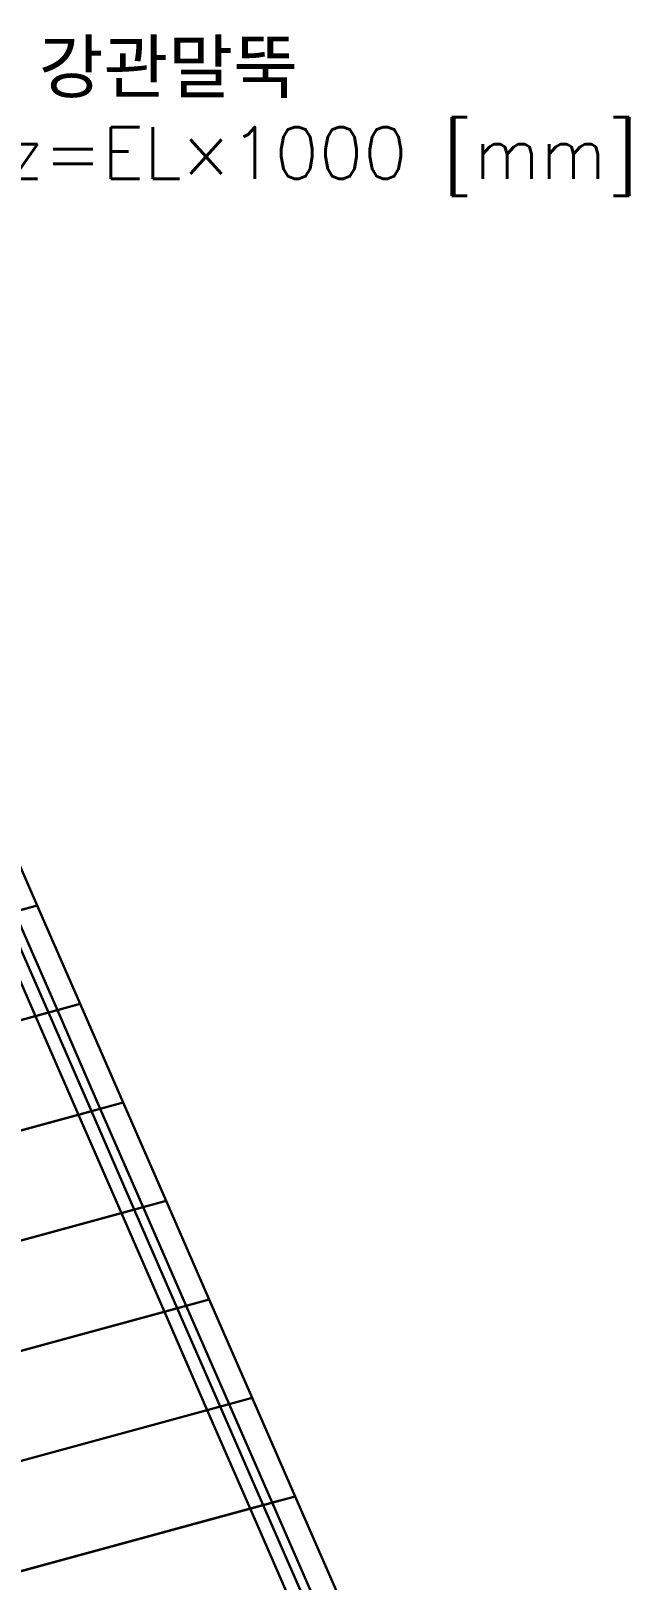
# Model space of a CAD drawing. Extents: x 2629709 to 3675628, y 1179 to 102095.
# Drawn here: x 2663884 to 2669669, y 87104 to 102095 of the extents above; entities that cross this region are included whole.
import ezdxf

# ---------------------------------------------------------------- set-up
doc = ezdxf.new("R2010")
doc.units = 0
doc.header["$LTSCALE"] = 550
doc.header["$MEASUREMENT"] = 0
for name, color, linetype in [('3DF-방호벽', 9, 'Continuous'), ('3DF-슬래브', 8, 'Continuous'), ('3DF-주기', 2, 'Continuous'), ('3DF-포장', 250, 'Continuous')]:
    doc.layers.add(name, color=color, linetype=linetype)
doc.styles.get("Standard").update_dxf_attribs({"font": 'txt_____.ttf'})

msp = doc.modelspace()

# ---------------------------------------------------------------- linework, layer by layer
at = {"layer": '3DF-방호벽'}
for points in [[(2663945, 93638, 111053), (2663511, 93519, 111076), (2663095, 94472, 111034), (2663529, 94590, 111011)], [(2663723, 93577, 112244), (2663945, 93638, 112233), (2663529, 94590, 112191), (2663307, 94530, 112203)], [(2663945, 93638, 112233), (2663945, 93638, 111053), (2663529, 94590, 111011), (2663529, 94590, 112191)], [(2664360, 92685, 111094), (2663926, 92567, 111117), (2663511, 93519, 111076), (2663945, 93638, 111053)], [(2663926, 92567, 111310), (2664052, 92601, 111480), (2663636, 93554, 111439), (2663511, 93519, 111269)], [(2664052, 92601, 111480), (2664139, 92625, 112286), (2663723, 93577, 112244), (2663636, 93554, 111439)], [(2664139, 92625, 112286), (2664360, 92685, 112274), (2663945, 93638, 112233), (2663723, 93577, 112244)], [(2664360, 92685, 112274), (2664360, 92685, 111094), (2663945, 93638, 111053), (2663945, 93638, 112233)], [(2663926, 92567, 111117), (2663926, 92567, 111310), (2663511, 93519, 111269), (2663511, 93519, 111076)], [(2664776, 91733, 111136), (2664342, 91614, 111158), (2663926, 92567, 111117), (2664360, 92685, 111094)], [(2664554, 91672, 112327), (2664776, 91733, 112316), (2664360, 92685, 112274), (2664139, 92625, 112286)], [(2664776, 91733, 112316), (2664776, 91733, 111136), (2664360, 92685, 111094), (2664360, 92685, 112274)], [(2664342, 91614, 111351), (2664468, 91649, 111522), (2664052, 92601, 111480), (2663926, 92567, 111310)], [(2664342, 91614, 111158), (2664342, 91614, 111351), (2663926, 92567, 111310), (2663926, 92567, 111117)], [(2664468, 91649, 111522), (2664554, 91672, 112327), (2664139, 92625, 112286), (2664052, 92601, 111480)], [(2665192, 90780, 111177), (2664758, 90662, 111199), (2664342, 91614, 111158), (2664776, 91733, 111136)], [(2664758, 90662, 111392), (2664883, 90696, 111563), (2664468, 91649, 111522), (2664342, 91614, 111351)], [(2664758, 90662, 111199), (2664758, 90662, 111392), (2664342, 91614, 111351), (2664342, 91614, 111158)], [(2664883, 90696, 111563), (2664970, 90720, 112368), (2664554, 91672, 112327), (2664468, 91649, 111522)], [(2664970, 90720, 112368), (2665192, 90780, 112357), (2664776, 91733, 112316), (2664554, 91672, 112327)], [(2665192, 90780, 112357), (2665192, 90780, 111177), (2664776, 91733, 111136), (2664776, 91733, 112316)], [(2665608, 89828, 111218), (2665174, 89709, 111241), (2664758, 90662, 111199), (2665192, 90780, 111177)], [(2665174, 89709, 111434), (2665299, 89744, 111604), (2664883, 90696, 111563), (2664758, 90662, 111392)], [(2665299, 89744, 111604), (2665386, 89767, 112410), (2664970, 90720, 112368), (2664883, 90696, 111563)], [(2665386, 89767, 112410), (2665608, 89828, 112398), (2665192, 90780, 112357), (2664970, 90720, 112368)], [(2665608, 89828, 112398), (2665608, 89828, 111218), (2665192, 90780, 111177), (2665192, 90780, 112357)], [(2665174, 89709, 111241), (2665174, 89709, 111434), (2664758, 90662, 111392), (2664758, 90662, 111199)], [(2666024, 88875, 111260), (2665589, 88757, 111282), (2665174, 89709, 111241), (2665608, 89828, 111218)], [(2665802, 88815, 112451), (2666024, 88875, 112440), (2665608, 89828, 112398), (2665386, 89767, 112410)], [(2666024, 88875, 112440), (2666024, 88875, 111260), (2665608, 89828, 111218), (2665608, 89828, 112398)], [(2665589, 88757, 111475), (2665715, 88791, 111646), (2665299, 89744, 111604), (2665174, 89709, 111434)], [(2665589, 88757, 111282), (2665589, 88757, 111475), (2665174, 89709, 111434), (2665174, 89709, 111241)], [(2665715, 88791, 111646), (2665802, 88815, 112451), (2665386, 89767, 112410), (2665299, 89744, 111604)], [(2666439, 87923, 111301), (2666005, 87805, 111323), (2665589, 88757, 111282), (2666024, 88875, 111260)], [(2666005, 87805, 111516), (2666131, 87839, 111687), (2665715, 88791, 111646), (2665589, 88757, 111475)], [(2666005, 87805, 111323), (2666005, 87805, 111516), (2665589, 88757, 111475), (2665589, 88757, 111282)], [(2666131, 87839, 111687), (2666218, 87862, 112492), (2665802, 88815, 112451), (2665715, 88791, 111646)], [(2666218, 87862, 112492), (2666439, 87923, 112481), (2666024, 88875, 112440), (2665802, 88815, 112451)], [(2666439, 87923, 112481), (2666439, 87923, 111301), (2666024, 88875, 111260), (2666024, 88875, 112440)], [(2666855, 86970, 111343), (2666421, 86852, 111365), (2666005, 87805, 111323), (2666439, 87923, 111301)], [(2666547, 86886, 111728), (2666633, 86910, 112534), (2666218, 87862, 112492), (2666131, 87839, 111687)], [(2666633, 86910, 112534), (2666855, 86970, 112523), (2666439, 87923, 112481), (2666218, 87862, 112492)], [(2666855, 86970, 112523), (2666855, 86970, 111343), (2666439, 87923, 111301), (2666439, 87923, 112481)], [(2666421, 86852, 111558), (2666547, 86886, 111728), (2666131, 87839, 111687), (2666005, 87805, 111516)], [(2666421, 86852, 111365), (2666421, 86852, 111558), (2666005, 87805, 111516), (2666005, 87805, 111323)]]:
    msp.add_3dface(points, dxfattribs=at)
at = {"layer": '3DF-슬래브'}
for points in [[(2644139, 88238, 111102), (2663945, 93638, 110053), (2663529, 94590, 110011), (2643737, 89194, 111064)], [(2663945, 93638, 111053), (2644139, 88238, 112102), (2643737, 89194, 112064), (2663529, 94590, 111011)], [(2663945, 93638, 110053), (2663945, 93638, 111053), (2663529, 94590, 111011), (2663529, 94590, 110011)], [(2644541, 87281, 111139), (2664360, 92685, 110094), (2663945, 93638, 110053), (2644139, 88238, 111102)], [(2664360, 92685, 111094), (2644541, 87281, 112139), (2644139, 88238, 112102), (2663945, 93638, 111053)], [(2664360, 92685, 110094), (2664360, 92685, 111094), (2663945, 93638, 111053), (2663945, 93638, 110053)], [(2644943, 86325, 111177), (2664776, 91733, 110136), (2664360, 92685, 110094), (2644541, 87281, 111139)], [(2664776, 91733, 111136), (2644943, 86325, 112177), (2644541, 87281, 112139), (2664360, 92685, 111094)], [(2664776, 91733, 110136), (2664776, 91733, 111136), (2664360, 92685, 111094), (2664360, 92685, 110094)], [(2645345, 85369, 111214), (2665192, 90780, 110177), (2664776, 91733, 110136), (2644943, 86325, 111177)], [(2665192, 90780, 111177), (2645345, 85369, 112214), (2644943, 86325, 112177), (2664776, 91733, 111136)], [(2665192, 90780, 110177), (2665192, 90780, 111177), (2664776, 91733, 111136), (2664776, 91733, 110136)], [(2645747, 84413, 111252), (2665608, 89828, 110218), (2665192, 90780, 110177), (2645345, 85369, 111214)], [(2665608, 89828, 111218), (2645747, 84413, 112252), (2645345, 85369, 112214), (2665192, 90780, 111177)], [(2665608, 89828, 110218), (2665608, 89828, 111218), (2665192, 90780, 111177), (2665192, 90780, 110177)], [(2646149, 83457, 111289), (2666024, 88875, 110260), (2665608, 89828, 110218), (2645747, 84413, 111252)], [(2666024, 88875, 111260), (2646149, 83457, 112289), (2645747, 84413, 112252), (2665608, 89828, 111218)], [(2666024, 88875, 110260), (2666024, 88875, 111260), (2665608, 89828, 111218), (2665608, 89828, 110218)], [(2646551, 82500, 111327), (2666439, 87923, 110301), (2666024, 88875, 110260), (2646149, 83457, 111289)], [(2666439, 87923, 111301), (2646551, 82500, 112327), (2646149, 83457, 112289), (2666024, 88875, 111260)], [(2666439, 87923, 110301), (2666439, 87923, 111301), (2666024, 88875, 111260), (2666024, 88875, 110260)], [(2646954, 81544, 111364), (2666855, 86970, 110343), (2666439, 87923, 110301), (2646551, 82500, 111327)], [(2666855, 86970, 111343), (2646954, 81544, 112364), (2646551, 82500, 112327), (2666439, 87923, 111301)], [(2666855, 86970, 110343), (2666855, 86970, 111343), (2666439, 87923, 111301), (2666439, 87923, 110301)]]:
    msp.add_3dface(points, dxfattribs=at)
at = {"layer": '3DF-포장'}
for points in [[(2655470, 90261, 111558), (2663926, 92567, 111117), (2663511, 93519, 111076), (2655061, 91216, 111518)], [(2663926, 92567, 111197), (2655470, 90261, 111638), (2655061, 91216, 111598), (2663511, 93519, 111156)], [(2663926, 92567, 111117), (2663926, 92567, 111197), (2663511, 93519, 111156), (2663511, 93519, 111076)], [(2655879, 89307, 111597), (2664342, 91614, 111158), (2663926, 92567, 111117), (2655470, 90261, 111558)], [(2664342, 91614, 111238), (2655879, 89307, 111677), (2655470, 90261, 111638), (2663926, 92567, 111197)], [(2664342, 91614, 111158), (2664342, 91614, 111238), (2663926, 92567, 111197), (2663926, 92567, 111117)], [(2656289, 88353, 111637), (2664758, 90662, 111199), (2664342, 91614, 111158), (2655879, 89307, 111597)], [(2664758, 90662, 111279), (2656289, 88353, 111717), (2655879, 89307, 111677), (2664342, 91614, 111238)], [(2664758, 90662, 111199), (2664758, 90662, 111279), (2664342, 91614, 111238), (2664342, 91614, 111158)], [(2656698, 87398, 111676), (2665174, 89709, 111241), (2664758, 90662, 111199), (2656289, 88353, 111637)], [(2665174, 89709, 111321), (2656698, 87398, 111756), (2656289, 88353, 111717), (2664758, 90662, 111279)], [(2665174, 89709, 111241), (2665174, 89709, 111321), (2664758, 90662, 111279), (2664758, 90662, 111199)], [(2657107, 86444, 111716), (2665589, 88757, 111282), (2665174, 89709, 111241), (2656698, 87398, 111676)], [(2665589, 88757, 111362), (2657107, 86444, 111796), (2656698, 87398, 111756), (2665174, 89709, 111321)], [(2665589, 88757, 111282), (2665589, 88757, 111362), (2665174, 89709, 111321), (2665174, 89709, 111241)], [(2657516, 85490, 111755), (2666005, 87805, 111323), (2665589, 88757, 111282), (2657107, 86444, 111716)], [(2666005, 87805, 111403), (2657516, 85490, 111835), (2657107, 86444, 111796), (2665589, 88757, 111362)], [(2666005, 87805, 111323), (2666005, 87805, 111403), (2665589, 88757, 111362), (2665589, 88757, 111282)], [(2657925, 84536, 111795), (2666421, 86852, 111365), (2666005, 87805, 111323), (2657516, 85490, 111755)], [(2666421, 86852, 111445), (2657925, 84536, 111875), (2657516, 85490, 111835), (2666005, 87805, 111403)], [(2666421, 86852, 111365), (2666421, 86852, 111445), (2666005, 87805, 111403), (2666005, 87805, 111323)]]:
    msp.add_3dface(points, dxfattribs=at)

# ---------------------------------------------------------------- texts
at = {"layer": '3DF-주기', "insert": (2640000, 102000), "char_height": 500, "width": 45000, "attachment_point": 1}
msp.add_mtext('창덕교(라멘교) 3D FACE 모델 - 슬래브, 포장, 방호벽, 벽체(헌치·코벨), 기초, 강관말뚝\\P좌표: x=(Y-209100)×1000+2630000, y=(X-309130)×1000+70000, z=EL×1000 [mm]', dxfattribs=at)

doc.saveas('drawing.dxf')
